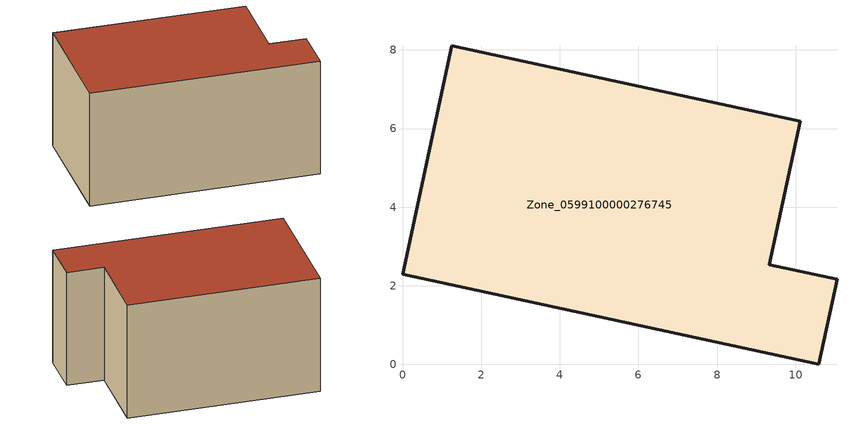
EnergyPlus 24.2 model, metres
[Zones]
Zone_0599100000276745
 floor ground (C_G): 0,2.29 1.25,8.11 10.11,6.19 9.32,2.54 11.05,2.17 10.58,0 z0
 wall outside (C_F): 10.58,0 11.05,2.17 9.32,2.54 10.11,6.19 1.25,8.11 0,2.29 10.58,0 z0:5.79
 roof outside (C_R): 1.25,8.11 0,2.29 10.58,0 11.05,2.17 9.32,2.54 10.11,6.19 z5.79
[BUILDING]
Pand.0599100000276745: North Axis=0; Terrain=City; Loads Convergence Tolerance Value=0.04; Temperature Convergence Tolerance Value=0.4; Solar Distribution=FullExterior; Maximum Number of Warmup Days=25; Minimum Number of Warmup Days=1
[Site:Location]
Rotterdam.The.Hague.AP_ZH_NLD Design_Conditions: Latitude=51.96; Longitude=4.45; Time Zone=1; Elevation=-4.5
[SITE:GROUNDTEMPERATURE:BUILDINGSURFACE]
18, 18, 18, 18, 18, 18, 18, 18, 18, 18, 18, 18
[MATERIAL] Thermal Absorptance=0.9; Solar Absorptance=0.7; Visible Absorptance=0.7
Name | Roughness | Thickness | Conductivity | Density | Specific Heat
G.TC.1975-1991 | MediumSmooth | 0.15 | 0.288461 | 540 | 1210
F.TC.1975-1991 | Rough | 0.3 | 0.230769 | 1920 | 840
R.TC.1975-1991 | MediumRough | 0.2 | 0.153846 | 1500 | 1000
[CONSTRUCTION]
C_G: G.TC.1975-1991
C_F: F.TC.1975-1991
C_R: R.TC.1975-1991
[ZONE]
Zone_0599100000276745: Type=1; Multiplier=1; Ceiling Height=Autocalculate; Volume=Autocalculate; Floor Area=autocalculate; Part of Total Floor Area=Yes
[ZONEINFILTRATION:DESIGNFLOWRATE]
Infil_Zone_0599100000276745: Zone or ZoneList or Space or SpaceList=Zone_0599100000276745; Schedule=AlwaysOn; Design Flow Rate Calculation Method=Flow/Area; Flow Rate per Floor Area=0.003; Constant Term Coefficient=1; Temperature Term Coefficient=0; Velocity Term Coefficient=0; Velocity Squared Term Coefficient=0
[HVACTEMPLATE:ZONE:IDEALLOADSAIRSYSTEM]
Zone_0599100000276745: Maximum Heating Supply Air Temperature=50; Minimum Cooling Supply Air Temperature=13; Maximum Heating Supply Air Humidity Ratio=0.0156; Minimum Cooling Supply Air Humidity Ratio=0.0077; Heating Limit=NoLimit; Cooling Limit=NoLimit; Dehumidification Control Type=ConstantSensibleHeatRatio; Cooling Sensible Heat Ratio=0.7; Dehumidification Setpoint=60; Humidification Control Type=None; Humidification Setpoint=30; Outdoor Air Method=None; Outdoor Air Flow Rate per Person=0.00944; Outdoor Air Flow Rate per Zone Floor Area=0; Outdoor Air Flow Rate per Zone=0; Demand Controlled Ventilation Type=None; Outdoor Air Economizer Type=NoEconomizer; Heat Recovery Type=None; Sensible Heat Recovery Effectiveness=0.7; Latent Heat Recovery Effectiveness=0.65
[ZONECONTROL:THERMOSTAT]
ThermostatControl_Zone_0599100000276745: Zone or ZoneList=Zone_0599100000276745; Control Type Schedule=DualSetpointControlType; Control 1=Thermostat_Zone_0599100000276745; Temperature Difference Between Cutout And Setpoint=0
[THERMOSTATSETPOINT:DUALSETPOINT]
Thermostat_Zone_0599100000276745: Heating Setpoint Temperature Schedule=HeatingSetpoint_Zone_0599100000276745; Cooling Setpoint Temperature Schedule=CoolingSetpoint_Zone_0599100000276745
[SCHEDULE:COMPACT]
HeatingSetpoint_Zone_0599100000276745: Through: 12/31, For: AllDays, Until: 24:00, 21
CoolingSetpoint_Zone_0599100000276745: Through: 12/31, For: AllDays, Until: 24:00, 24
DualSetpointControlType: Through: 12/31, For: AllDays, Until: 24:00, 4
AlwaysOn: Through: 12/31, For: AllDays, Until: 24:00, 1
